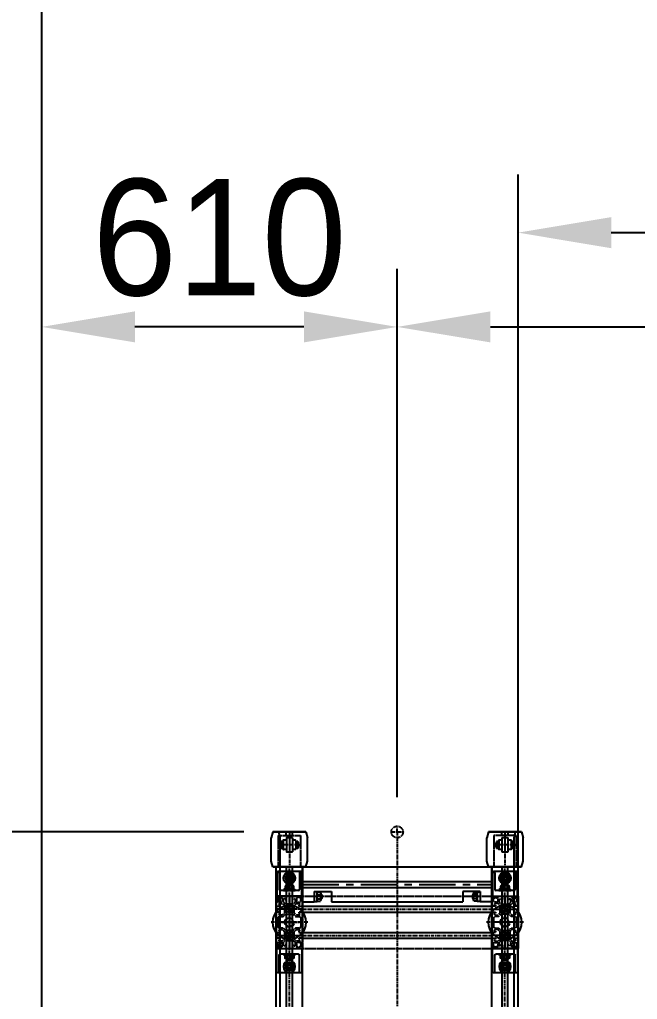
# Model space of a CAD drawing. Header units: inches. Extents: x 0 to 77285, y -118 to 40065.
# Drawn here: x 12517 to 13577, y 26145 to 27828 of the extents above; entities that cross this region are included whole.
import ezdxf

# ---------------------------------------------------------------- set-up
doc = ezdxf.new("R2010")
doc.units = ezdxf.units.IN
doc.header["$LTSCALE"] = 5
doc.header["$MEASUREMENT"] = 0
for name, pattern in [('CENTER', [2, 1.25, -0.25, 0.25, -0.25]), ('CENTERX2', [4, 2.5, -0.5, 0.5, -0.5]), ('HIDDEN', [0.375, 0.25, -0.125])]:
    doc.linetypes.add(name, pattern=pattern)
for name, color, linetype in [('11', 1, 'CENTER'), ('22', 2, 'HIDDEN'), ('44', 4, 'Continuous'), ('77', 40, 'HIDDEN'), ('A', 8, 'Continuous'), ('B', 123, 'Continuous'), ('G', 231, 'Continuous'), ('T', 3, 'Continuous')]:
    doc.layers.add(name, color=color, linetype=linetype)
doc.styles.add('SCI', font='')
doc.styles.get('SCI').set_extended_font_data('Gulim')
doc.dimstyles.new('SCH', dxfattribs={"dimtxt": 2.5, "dimasz": 2, "dimexe": 1.25, "dimexo": 0.625, "dimtad": 1, "dimdec": 8, "dimtxsty": 'SCI', "dimcen": 2.5, "dimclrd": 4, "dimclre": 4, "dimclrt": 7, "dimadec": 8, "dimazin": 2, "dimtfac": 1, "dimtdec": 8, "dimtmove": 0, "dimatfit": 3, "dimfxl": 1, "dimarcsym": 0})

# ---------------------------------------------------------------- blocks, each defined once
blk = doc.blocks.new('A$C47db6cef')
at = {"ltscale": 0.506191}
for p, q in [((0, 43), (0, 28.5)), ((16.5, 45), (2, 45)), ((3.1, 40.5), (2.3, 41.3)), ((2.3, 35.7), (3.1, 36.5)), ((3.7, 42.7), (4.5, 41.9)), ((4.5, 35.1), (3.7, 34.3)), ((8.5, 41.9), (9.3, 42.7)), ((9.3, 34.3), (8.5, 35.1)), ((10.7, 41.3), (9.9, 40.5)), ((9.9, 36.5), (10.7, 35.7)), ((12.5, 34.5), (12.5, 39)), ((16, 31), (12.5, 34.5)), ((15.5, 39), (17.5, 39)), ((16.5, 43.5), (16.5, 45)), ((28.5, 45), (16.5, 45)), ((17.5, 43.5), (16.5, 43.5)), ((17.5, 39), (17.5, 43.5)), ((27.5, 43.5), (27.5, 39)), ((28.5, 43.5), (27.5, 43.5)), ((27.5, 39), (29.5, 39)), ((28.5, 45), (28.5, 43.5)), ((36.5, 45), (28.5, 45)), ((32.5, 34.5), (29, 31)), ((32.5, 39), (32.5, 34.5)), ((35, 33), (35, 39.5)), ((37, 44.5), (36.5, 45)), ((44.7, 44.5), (37, 44.5)), ((37.5, 42), (52.5, 42)), ((45, 44.2), (44.7, 44.5)), ((45.3, 44.5), (45, 44.2)), ((53, 44.5), (45.3, 44.5)), ((53.5, 45), (53, 44.5)), ((61.5, 45), (53.5, 45)), ((55, 39.5), (55, 33)), ((57.5, 34.5), (57.5, 39)), ((61, 31), (57.5, 34.5)), ((60.5, 39), (62.5, 39)), ((61.5, 43.5), (61.5, 45)), ((73.5, 45), (61.5, 45)), ((62.5, 43.5), (61.5, 43.5)), ((62.5, 39), (62.5, 43.5)), ((72.5, 43.5), (72.5, 39)), ((73.5, 43.5), (72.5, 43.5)), ((72.5, 39), (74.5, 39)), ((73.5, 45), (73.5, 43.5)), ((88, 45), (73.5, 45)), ((77.5, 34.5), (74, 31)), ((77.5, 39), (77.5, 34.5)), ((80.1, 40.5), (79.3, 41.3)), ((79.3, 35.7), (80.1, 36.5)), ((80.7, 42.7), (81.5, 41.9)), ((81.5, 35.1), (80.7, 34.3)), ((85.5, 41.9), (86.3, 42.7)), ((86.3, 34.3), (85.5, 35.1)), ((87.7, 41.3), (86.9, 40.5)), ((86.9, 36.5), (87.7, 35.7)), ((90, 28.5), (90, 43)), ((0, 28.5), (1.5, 28.5)), ((0, 28.5), (0, 16.5)), ((1.5, 28.5), (1.5, 27.5)), ((1.5, 27.5), (6, 27.5)), ((1.5, 17.5), (1.5, 16.5)), ((6, 17.5), (1.5, 17.5)), ((6, 32.5), (10.5, 32.5)), ((6, 27.5), (6, 29.5)), ((6, 15.5), (6, 17.5)), ((10.5, 32.5), (14, 29)), ((14, 29), (14, 22.8)), ((14, 22.8), (14.3, 22.5)), ((14.3, 22.5), (14, 22.2)), ((14, 22.2), (14, 16)), ((22.2, 31), (16, 31)), ((16, 26.3), (16, 28)), ((19.5, 24.2), (16, 26.3)), ((16, 18.7), (19.5, 20.8)), ((16, 17), (16, 18.7)), ((17, 29), (18.7, 29)), ((18.7, 29), (20.8, 25.5)), ((20.8, 19.5), (18.7, 16)), ((22.5, 30.7), (22.2, 31)), ((22.8, 31), (22.5, 30.7)), ((29, 31), (22.8, 31)), ((24.2, 25.5), (26.3, 29)), ((26.3, 16), (24.2, 19.5)), ((29, 26.3), (25.5, 24.2)), ((25.5, 20.8), (29, 18.7)), ((26.3, 29), (28, 29)), ((29, 28), (29, 26.3)), ((29, 18.7), (29, 17)), ((31, 29), (35, 33)), ((31, 16), (31, 29)), ((55, 33), (59, 29)), ((59, 29), (59, 16)), ((67.2, 31), (61, 31)), ((61, 26.3), (61, 28)), ((64.5, 24.2), (61, 26.3)), ((61, 18.7), (64.5, 20.8)), ((61, 17), (61, 18.7)), ((62, 29), (63.7, 29)), ((63.7, 29), (65.8, 25.5)), ((65.8, 19.5), (63.7, 16)), ((67.5, 30.7), (67.2, 31)), ((67.8, 31), (67.5, 30.7)), ((74, 31), (67.8, 31)), ((69.2, 25.5), (71.3, 29)), ((71.3, 16), (69.2, 19.5)), ((74, 26.3), (70.5, 24.2)), ((70.5, 20.8), (74, 18.7)), ((71.3, 29), (73, 29)), ((74, 28), (74, 26.3)), ((74, 18.7), (74, 17)), ((75.7, 22.5), (76, 22.8)), ((76, 22.2), (75.7, 22.5)), ((76, 29), (79.5, 32.5)), ((76, 22.8), (76, 29)), ((76, 16), (76, 22.2)), ((79.5, 32.5), (84, 32.5)), ((84, 29.5), (84, 27.5)), ((84, 27.5), (88.5, 27.5)), ((84, 17.5), (84, 15.5)), ((88.5, 17.5), (84, 17.5)), ((88.5, 28.5), (90, 28.5)), ((88.5, 27.5), (88.5, 28.5)), ((88.5, 16.5), (88.5, 17.5)), ((90, 16.5), (90, 28.5)), ((0, 16.5), (0, 2)), ((1.5, 16.5), (0, 16.5)), ((2, 0), (16.5, 0)), ((3.1, 8.5), (2.3, 9.3)), ((2.3, 3.7), (3.1, 4.5)), ((3.7, 10.7), (4.5, 9.9)), ((4.5, 3.1), (3.7, 2.3)), ((10.5, 12.5), (6, 12.5)), ((8.5, 9.9), (9.3, 10.7)), ((9.3, 2.3), (8.5, 3.1)), ((10.7, 9.3), (9.9, 8.5)), ((9.9, 4.5), (10.7, 3.7)), ((14, 16), (10.5, 12.5)), ((12.5, 10.5), (16, 14)), ((12.5, 6), (12.5, 10.5)), ((17.5, 6), (15.5, 6)), ((16, 14), (22.2, 14)), ((16.5, 1.5), (17.5, 1.5)), ((16.5, 0), (16.5, 1.5)), ((16.5, 0), (28.5, 0)), ((18.7, 16), (17, 16)), ((17.5, 1.5), (17.5, 6)), ((22.2, 14), (22.5, 14.3)), ((22.5, 14.3), (22.8, 14)), ((22.8, 14), (29, 14)), ((28, 16), (26.3, 16)), ((27.5, 6), (27.5, 1.5)), ((29.5, 6), (27.5, 6)), ((27.5, 1.5), (28.5, 1.5)), ((28.5, 1.5), (28.5, 0)), ((28.5, 0), (35.5, 0)), ((29, 14), (32.5, 10.5)), ((35, 12), (31, 16)), ((32.5, 10.5), (32.5, 6)), ((35, 5.5), (35, 12)), ((35.5, 0), (36, 0.5)), ((36, 0.5), (44.7, 0.5)), ((52.5, 3), (37.5, 3)), ((44.7, 0.5), (45, 0.8)), ((45, 0.8), (45.3, 0.5)), ((45.3, 0.5), (54, 0.5)), ((54, 0.5), (54.5, 0)), ((59, 16), (55, 12)), ((55, 12), (55, 5.5)), ((57.5, 10.5), (61, 14)), ((57.5, 6), (57.5, 10.5)), ((62.5, 6), (60.5, 6)), ((61, 14), (67.2, 14)), ((61.5, 1.5), (62.5, 1.5)), ((61.5, 0), (61.5, 1.5)), ((63.7, 16), (62, 16)), ((62.5, 1.5), (62.5, 6)), ((67.2, 14), (67.5, 14.3)), ((67.5, 14.3), (67.8, 14)), ((67.8, 14), (74, 14)), ((73, 16), (71.3, 16)), ((72.5, 6), (72.5, 1.5)), ((74.5, 6), (72.5, 6)), ((72.5, 1.5), (73.5, 1.5)), ((73.5, 1.5), (73.5, 0)), ((74, 14), (77.5, 10.5)), ((79.5, 12.5), (76, 16)), ((77.5, 10.5), (77.5, 6)), ((80.1, 8.5), (79.3, 9.3)), ((79.3, 3.7), (80.1, 4.5)), ((84, 12.5), (79.5, 12.5)), ((80.7, 10.7), (81.5, 9.9)), ((81.5, 3.1), (80.7, 2.3)), ((85.5, 9.9), (86.3, 10.7)), ((86.3, 2.3), (85.5, 3.1)), ((87.7, 9.3), (86.9, 8.5)), ((86.9, 4.5), (87.7, 3.7)), ((90, 16.5), (88.5, 16.5)), ((90, 2), (90, 16.5))]:
    blk.add_line(p, q, dxfattribs=at)
for p, q in [((54.5, 0), (61.5, 0)), ((61.5, 0), (73.5, 0)), ((73.5, 0), (88, 0))]:
    blk.add_line(p, q)
for centre, radius, start, end in [((2, 43), 2, 90, 180), ((6.5, 38.5), 5, 123.463, 146.537), ((6.5, 38.5), 5, 213.463, 236.537), ((6.5, 38.5), 4, 149.4775, 210.5225), ((6.5, 38.5), 4, 59.4775, 120.5225), ((6.5, 38.5), 4, 239.4775, 300.5225), ((6.5, 38.5), 5, 33.463, 56.537), ((6.5, 38.5), 5, 303.463, 326.537), ((6.5, 38.5), 4, 329.4775, 30.5225), ((14, 39), 1.5, 0, 180), ((31, 39), 1.5, 0, 180), ((37.5, 39.5), 2.5, 90, 180), ((52.5, 39.5), 2.5, 0, 90), ((59, 39), 1.5, 0, 180), ((76, 39), 1.5, 0, 180), ((83.5, 38.5), 5, 123.463, 146.537), ((83.5, 38.5), 5, 213.463, 236.537), ((83.5, 38.5), 4, 149.4775, 210.5225), ((83.5, 38.5), 4, 59.4775, 120.5225), ((83.5, 38.5), 4, 239.4775, 300.5225), ((83.5, 38.5), 5, 33.463, 56.537), ((83.5, 38.5), 5, 303.463, 326.537), ((83.5, 38.5), 4, 329.4775, 30.5225), ((88, 43), 2, 0, 90), ((6, 31), 1.5, 90, 270), ((17, 28), 1, 90, 180), ((17, 17), 1, 180, 270), ((22.5, 22.5), 3.5, 150, 210), ((22.5, 22.5), 3.5, 60, 120), ((22.5, 22.5), 3.5, 240, 300), ((22.5, 22.5), 3.5, 330, 30), ((28, 28), 1, 0, 90), ((28, 17), 1, 270, 0), ((62, 28), 1, 90, 180), ((62, 17), 1, 180, 270), ((67.5, 22.5), 3.5, 150, 210), ((67.5, 22.5), 3.5, 60, 120), ((67.5, 22.5), 3.5, 240, 300), ((67.5, 22.5), 3.5, 330, 30), ((73, 28), 1, 0, 90), ((73, 17), 1, 270, 0), ((84, 31), 1.5, 270, 90), ((2, 2), 2, 180, 270), ((6.5, 6.5), 5, 123.463, 146.537), ((6.5, 6.5), 5, 213.463, 236.537), ((6.5, 6.5), 4, 149.4775, 210.5225), ((6, 14), 1.5, 90, 270), ((6.5, 6.5), 4, 59.4775, 120.5225), ((6.5, 6.5), 4, 239.4775, 300.5225), ((6.5, 6.5), 5, 33.463, 56.537), ((6.5, 6.5), 5, 303.463, 326.537), ((6.5, 6.5), 4, 329.4775, 30.5225), ((14, 6), 1.5, 180, 0), ((31, 6), 1.5, 180, 0), ((37.5, 5.5), 2.5, 180, 270), ((52.5, 5.5), 2.5, 270, 0), ((59, 6), 1.5, 180, 0), ((76, 6), 1.5, 180, 0), ((83.5, 6.5), 5, 123.463, 146.537), ((83.5, 6.5), 5, 213.463, 236.537), ((83.5, 6.5), 4, 149.4775, 210.5225), ((83.5, 6.5), 4, 59.4775, 120.5225), ((83.5, 6.5), 4, 239.4775, 300.5225), ((84, 14), 1.5, 270, 90), ((83.5, 6.5), 5, 33.463, 56.537), ((83.5, 6.5), 5, 303.463, 326.537), ((83.5, 6.5), 4, 329.4775, 30.5225), ((88, 2), 2, 270, 0)]:
    blk.add_arc(centre, radius, start, end, dxfattribs=at)
at = {"layer": '11', "ltscale": 0.506191}
for p, q in [((22.5, 45), (22.5, 0)), ((67.5, 0), (67.5, 45)), ((90, 22.5), (0, 22.5))]:
    blk.add_line(p, q, dxfattribs=at)
at = {"layer": '11'}
blk.add_line((45, 45), (45, 0), dxfattribs=at)
at = {"layer": 'A', "ltscale": 0.506191}
for p, q in [((0, 45), (0, 43)), ((2, 45), (0, 45)), ((53.5, 45), (36.5, 45)), ((90, 45), (88, 45)), ((90, 43), (90, 45)), ((0, 2), (0, 0)), ((0, 0), (2, 0)), ((35.5, 0), (54.5, 0)), ((90, 0), (90, 2))]:
    blk.add_line(p, q, dxfattribs=at)
at = {"layer": 'A'}
blk.add_line((88, 0), (90, 0), dxfattribs=at)
blk = doc.blocks.new('A$C632A6005')
for p, q in [((-21.5, 0), (-21.5, -40)), ((21.5, 0), (-21.5, 0)), ((-17.5, -40), (-17.5, -11.5)), ((-15.5, -9.5), (15.5, -9.5)), ((10.3, -9.5), (-10.2, -9.5)), ((-10.2, -9.5), (-10.2, -11)), ((-10.2, -11), (10.3, -11)), ((-10.2, -11), (-7.5, -12.3)), ((-7.5, -12.3), (-7.5, -16.9)), ((-3.8, -16.9), (-3.8, -12.3)), ((3.8, -16.9), (3.8, -12.3)), ((7.5, -12.3), (10.3, -11)), ((7.5, -16.9), (7.5, -12.3)), ((10.3, -11), (10.3, -9.5)), ((17.5, -40), (17.5, -11.5)), ((21.5, -40.1), (21.5, 0)), ((-7.5, -16.9), (-6.4, -17.5)), ((-3.8, -24.5), (-7.5, -31)), ((-7.5, -31), (-3.8, -37.5)), ((-6.4, -17.5), (6.4, -17.5)), ((-4, -18.2), (-4, -17.5)), ((-4, -18.2), (4, -18.2)), ((-3.2, -19), (-4, -18.2)), ((3.8, -24.5), (-3.8, -24.5)), ((-3.2, -19), (3.2, -19)), ((3.2, -19), (4, -18.2)), ((7.5, -31), (3.8, -24.5)), ((3.8, -37.5), (7.5, -31)), ((4, -18.2), (4, -17.5)), ((6.4, -17.5), (7.5, -16.9)), ((-19.5, -42), (19.6, -42)), ((-3.8, -37.5), (3.8, -37.5))]:
    blk.add_line(p, q)
for radius in [10.2, 6.5, 4, 3.2]:
    blk.add_circle((0, -31), radius)
for centre, radius, start, end in [((-15.5, -11.5), 2, 90, 180), ((-5.6, -9.9), 3.06, 232.1211, 307.8789), ((0, -1.7), 11.3, 250.5288, 289.4712), ((5.6, -9.9), 3.06, 232.1211, 307.8789), ((15.5, -11.5), 2, 0, 90), ((-5.6, -14.4), 3.06, 232.1211, 307.8789), ((0, -22.5), 4.1, 121.3886, 166.7272), ((0, -6.2), 11.3, 250.5288, 289.4712), ((0, -22.5), 4.1, 13.2728, 58.6114), ((5.6, -14.4), 3.06, 232.1211, 307.8789), ((-19.5, -40), 2, 180, 270), ((-19.5, -40), 2, 270, 0), ((19.5, -40), 2, 180, 270), ((19.6, -40.1), 1.9, 270, 0)]:
    blk.add_arc(centre, radius, start, end)
blk = doc.blocks.new('A$Cf526916b')
for p, q in [((-22.5, -90), (-22.5, 0)), ((-22.5, -90), (-22.5, 0)), ((347.5, 0), (22.5, 0)), ((22.5, 0), (22.5, -90)), ((347.5, 0), (347.5, -90)), ((392.5, -90), (392.5, 0)), ((347.5, -90), (22.5, -90))]:
    blk.add_line(p, q)
at = {"layer": '11'}
for p, q in [((347.5, -22.5), (22.5, -22.5)), ((-31.5, -45), (31.5, -45)), ((338.5, -45), (401.5, -45)), ((347.5, -67.5), (22.5, -67.5))]:
    blk.add_line(p, q, dxfattribs=at)
at = {"layer": '22'}
for centre in [(0, -45), (370, -45)]:
    blk.add_circle(centre, 6.92, dxfattribs=at)
at = {"layer": '44'}
for centre in [(0, -45), (370, -45)]:
    blk.add_circle(centre, 29, dxfattribs=at)
at = {"layer": 'A'}
for p, q in [((347.5, -17.5), (22.5, -17.5)), ((347.5, -27.5), (22.5, -27.5)), ((347.5, -62.5), (22.5, -62.5)), ((347.5, -72.5), (22.5, -72.5))]:
    blk.add_line(p, q, dxfattribs=at)
at = {"layer": 'T'}
for centre in [(0, -45), (370, -45)]:
    blk.add_arc(centre, 8, 195, 105, dxfattribs=at)
at = {"rotation": 90}
blk.add_blockref('A$C47db6cef', (22.5, -90), dxfattribs=at)
at = {"xscale": -1, "rotation": 270}
blk.add_blockref('A$C47db6cef', (347.5, -90), dxfattribs=at)
at = {"layer": '44', "xscale": -1, "rotation": 180}
for p in [(0, 0), (370, 0)]:
    blk.add_blockref('A$C632A6005', p, dxfattribs=at)
at = {"layer": '44'}
for p in [(0, -90), (370, -90)]:
    blk.add_blockref('A$C632A6005', p, dxfattribs=at)
blk = doc.blocks.new('A$Ccec5035d')
for p, q in [((0, 0), (0, -60)), ((325, 0), (0, 0)), ((325, 0), (325, -60)), ((20, -42), (20, -60)), ((20, -42), (50, -42)), ((20, -42), (20, -60)), ((20, -42.5), (20, -59.5)), ((25, -42.5), (20, -42.5)), ((25, -42.5), (20, -42.5)), ((25, -59.5), (25, -42.5)), ((25, -59.5), (25, -42.5)), ((25, -56.6), (25, -45.4)), ((25, -56.6), (25, -45.4)), ((30.9, -43.5), (25.6, -43.5)), ((30.9, -43.5), (25.6, -43.5)), ((25.6, -47.2), (30.9, -47.2)), ((25.6, -47.2), (30.9, -47.2)), ((31.5, -56.6), (31.5, -45.4)), ((31.5, -56.6), (31.5, -45.4)), ((31.5, -47), (32.7, -47)), ((31.5, -47), (32.7, -47)), ((31.5, -47.7), (33.4, -47.7)), ((31.5, -47.7), (33.4, -47.7)), ((32.7, -47), (32.7, -55)), ((32.7, -47), (33.4, -47.7)), ((32.7, -47), (32.7, -55)), ((32.7, -47), (33.4, -47.7)), ((33.4, -47.7), (33.4, -54.3)), ((33.4, -47.7), (33.4, -54.3)), ((50, -42), (50, -60)), ((275, -42), (275, -60)), ((305, -42), (275, -42)), ((292.3, -47), (291.6, -47.7)), ((292.3, -47), (291.6, -47.7)), ((291.6, -47.7), (291.6, -54.3)), ((293.5, -47.7), (291.6, -47.7)), ((291.6, -47.7), (291.6, -54.3)), ((293.5, -47.7), (291.6, -47.7)), ((292.3, -47), (292.3, -55)), ((293.5, -47), (292.3, -47)), ((292.3, -47), (292.3, -55)), ((293.5, -47), (292.3, -47)), ((293.5, -56.6), (293.5, -45.4)), ((293.5, -56.6), (293.5, -45.4)), ((294.1, -43.5), (299.4, -43.5)), ((294.1, -43.5), (299.4, -43.5)), ((299.4, -47.2), (294.1, -47.2)), ((299.4, -47.2), (294.1, -47.2)), ((300, -59.5), (300, -42.5)), ((300, -42.5), (305, -42.5)), ((300, -59.5), (300, -42.5)), ((300, -42.5), (305, -42.5)), ((300, -56.6), (300, -45.4)), ((300, -56.6), (300, -45.4)), ((305, -42), (305, -60)), ((305, -42), (305, -60)), ((305, -42.5), (305, -59.5)), ((0, -60), (20, -60)), ((20, -59.5), (25, -59.5)), ((20, -59.5), (25, -59.5)), ((25.6, -54.8), (30.9, -54.8)), ((25.6, -54.8), (30.9, -54.8)), ((25.6, -58.5), (30.9, -58.5)), ((25.6, -58.5), (30.9, -58.5)), ((31.5, -54.3), (33.4, -54.3)), ((31.5, -54.3), (33.4, -54.3)), ((32.7, -55), (31.5, -55)), ((32.7, -55), (31.5, -55)), ((33.4, -54.3), (32.7, -55)), ((33.4, -54.3), (32.7, -55)), ((275, -60), (50, -60)), ((291.6, -54.3), (292.3, -55)), ((293.5, -54.3), (291.6, -54.3)), ((291.6, -54.3), (292.3, -55)), ((293.5, -54.3), (291.6, -54.3)), ((292.3, -55), (293.5, -55)), ((292.3, -55), (293.5, -55)), ((299.4, -54.8), (294.1, -54.8)), ((299.4, -54.8), (294.1, -54.8)), ((299.4, -58.5), (294.1, -58.5)), ((299.4, -58.5), (294.1, -58.5)), ((305, -59.5), (300, -59.5)), ((305, -59.5), (300, -59.5)), ((325, -60), (305, -60))]:
    blk.add_line(p, q)
at = {"color": 252}
for p, q in [((325, -25), (0, -25)), ((325, -35), (0, -35))]:
    blk.add_line(p, q, dxfattribs=at)
for centre, radius, start, end in [((28.3, -45.4), 3.32, 145.6158, 214.3842), ((28.3, -45.4), 3.32, 145.6158, 214.3842), ((37.4, -51), 12.4, 162.412, 197.588), ((37.4, -51), 12.4, 162.412, 197.588), ((28.2, -45.4), 3.32, 325.6158, 34.3842), ((28.2, -45.4), 3.32, 325.6158, 34.3842), ((19.1, -51), 12.4, 342.412, 17.588), ((19.1, -51), 12.4, 342.412, 17.588), ((296.8, -45.4), 3.32, 145.6158, 214.3842), ((296.8, -45.4), 3.32, 145.6158, 214.3842), ((305.9, -51), 12.4, 162.412, 197.588), ((305.9, -51), 12.4, 162.412, 197.588), ((296.7, -45.4), 3.32, 325.6158, 34.3842), ((296.7, -45.4), 3.32, 325.6158, 34.3842), ((287.6, -51), 12.4, 342.412, 17.588), ((287.6, -51), 12.4, 342.412, 17.588), ((28.3, -56.6), 3.32, 145.6158, 214.3842), ((28.3, -56.6), 3.32, 145.6158, 214.3842), ((28.2, -56.6), 3.32, 325.6158, 34.3842), ((28.2, -56.6), 3.32, 325.6158, 34.3842), ((296.8, -56.6), 3.32, 145.6158, 214.3842), ((296.8, -56.6), 3.32, 145.6158, 214.3842), ((296.7, -56.6), 3.32, 325.6158, 34.3842), ((296.7, -56.6), 3.32, 325.6158, 34.3842)]:
    blk.add_arc(centre, radius, start, end)
at = {"layer": '11', "linetype": 'CENTERX2', "ltscale": 5}
blk.add_line((325, -30), (0, -30), dxfattribs=at)
blk = doc.blocks.new('A$C024ea68c')
for p, q in [((-1.985, 17), (1.985, 17)), ((-1.985, 17), (-1.985, 15.35)), ((1.985, 17), (1.985, 15.35)), ((-12.3, 4.65), (-12.3, -4.65)), ((-11.8, 5.15), (11.8, 5.15)), ((-7.94, 10.35), (-7.94, 5.15)), ((-7.44, 10.85), (7.44, 10.85)), ((-6, 14.35), (6, 14.35)), ((-6, 14.35), (-6, 10.85)), ((-6, 12.85), (6, 12.85)), ((-4.5, 15.35), (4.5, 15.35)), ((-4.5, 15.35), (-4.5, 14.35)), ((4.5, 15.35), (4.5, 14.35)), ((6, 14.35), (6, 10.85)), ((7.94, 10.35), (7.94, 5.15)), ((12.3, 4.65), (12.3, -4.65)), ((-11.8, -5.15), (11.8, -5.15)), ((-7.94, -5.15), (-7.94, -10.35)), ((-7.44, -10.85), (7.44, -10.85)), ((-6, -10.85), (-6, -14.35)), ((-6, -12.85), (6, -12.85)), ((-6, -14.35), (6, -14.35)), ((-4.5, -15.35), (-4.5, -14.35)), ((-4.5, -15.35), (4.5, -15.35)), ((-1.985, -17), (-1.985, -15.35)), ((1.985, -17), (1.985, -15.35)), ((4.5, -15.35), (4.5, -14.35)), ((6, -10.85), (6, -14.35)), ((7.94, -5.15), (7.94, -10.35)), ((-1.985, -17), (1.985, -17))]:
    blk.add_line(p, q)
for centre, start, end in [((-11.8, 4.65), 90, 180), ((-7.44, 10.35), 90, 180), ((7.44, 10.35), 0, 90), ((11.8, 4.65), 0, 90), ((-11.8, -4.65), 180, 270), ((-7.44, -10.35), 180, 270), ((7.44, -10.35), 270, 0), ((11.8, -4.65), 270, 0)]:
    blk.add_arc(centre, 0.5, start, end)
at = {"layer": '11'}
for p, q in [((0, 17.35), (0, -17.35)), ((-13.3, 0), (13.3, 0))]:
    blk.add_line(p, q, dxfattribs=at)
blk = doc.blocks.new('A$C1bf38370')
for p, q in [((-28.3, -0.1), (-31, -10.1)), ((-28.3, -0.1), (-31, -10.1)), ((-31, -10.1), (-31, -50.1)), ((-31, -10.1), (-31, -50.1)), ((-28.3, -0.1), (28.3, -0.1)), ((-6.5, -0.1), (-28.3, -0.1)), ((19, -0.1), (-19, -0.1)), ((28.3, -0.1), (6.5, -0.1)), ((28.3, -0.1), (31, -10.1)), ((28.3, -0.1), (31, -10.1)), ((31, -10.1), (31, -50.1)), ((31, -10.1), (31, -50.1)), ((341.7, -0.1), (339, -10.1)), ((341.7, -0.1), (339, -10.1)), ((339, -10.1), (339, -50.1)), ((339, -10.1), (339, -50.1)), ((398.3, -0.1), (341.7, -0.1)), ((341.7, -0.1), (363.5, -0.1)), ((351, -0.1), (389, -0.1)), ((376.5, -0.1), (398.3, -0.1)), ((398.3, -0.1), (401, -10.1)), ((398.3, -0.1), (401, -10.1)), ((401, -10.1), (401, -50.1)), ((401, -10.1), (401, -50.1)), ((-28.3, -60.1), (-31, -50.1)), ((-28.3, -60.1), (-31, -50.1)), ((28.3, -60.1), (31, -50.1)), ((28.3, -60.1), (31, -50.1)), ((341.7, -60.1), (339, -50.1)), ((341.7, -60.1), (339, -50.1)), ((398.3, -60.1), (401, -50.1)), ((398.3, -60.1), (401, -50.1)), ((-28.3, -60.1), (28.3, -60.1)), ((28.3, -60.1), (-28.3, -60.1)), ((398.3, -60.1), (341.7, -60.1)), ((341.7, -60.1), (398.3, -60.1))]:
    blk.add_line(p, q)
at = {"layer": '11'}
for p, q in [((0, -62.1), (0, -0.1)), ((185, -60.1), (185, -0.1)), ((370, -62.1), (370, -0.1)), ((195, -60.1), (175, -60.1)), ((185, -60.1), (185, -70.1))]:
    blk.add_line(p, q, dxfattribs=at)
blk.add_circle((185, -60.1), 10, dxfattribs=at)
at = {"layer": '22'}
for p, q in [((-19, -54.1), (-19, -0.1)), ((19, -54.1), (19, -0.1)), ((351, -54.1), (351, -0.1)), ((389, -54.1), (389, -0.1)), ((-19, -54.1), (19, -54.1)), ((-5.5, -54.1), (-5.5, -60.1)), ((5.5, -54.1), (5.5, -60.1)), ((389, -54.1), (351, -54.1)), ((364.5, -54.1), (364.5, -60.1)), ((375.5, -54.1), (375.5, -60.1))]:
    blk.add_line(p, q, dxfattribs=at)
at = {"layer": 'G'}
for p, q in [((-16, -0.1), (-16, -50.1)), ((386, -0.1), (386, -50.1)), ((-16, -50.1), (-18, -60.1)), ((386, -50.1), (388, -60.1))]:
    blk.add_line(p, q, dxfattribs=at)
at = {"layer": 'B', "rotation": 90}
for p in [(0, -38), (370, -38)]:
    blk.add_blockref('A$C024ea68c', p, dxfattribs=at)
blk = doc.blocks.new('A$C43597747')
for p, q in [((-180, 207.5), (-2509.9, 207.5)), ((-180, 162.5), (-2509.9, 162.5)), ((-180, -162.5), (-2509.9, -162.5)), ((-180, -207.5), (-2509.9, -207.5))]:
    blk.add_line(p, q)
at = {"layer": '11'}
for p, q in [((-180, 185), (-2509.9, 185)), ((-2509.9, 0), (-180, 0)), ((-180, -185), (-2509.9, -185))]:
    blk.add_line(p, q, dxfattribs=at)
at = {"layer": 'B'}
for p, q in [((-180, 190.1), (-2509.9, 190.1)), ((-180, 179.9), (-2509.9, 179.9)), ((-180, -179.9), (-2509.9, -179.9)), ((-180, -190.1), (-2509.9, -190.1))]:
    blk.add_line(p, q, dxfattribs=at)
at = {"layer": 'G'}
for p, q in [((-180, 201), (-2509.9, 201)), ((-180, -201), (-2509.9, -201))]:
    blk.add_line(p, q, dxfattribs=at)
at = {"rotation": 270}
blk.add_blockref('A$C1bf38370', (-2509.9, 185), dxfattribs=at)
at = {"xscale": -1, "rotation": 90}
blk.add_blockref('A$Ccec5035d', (-2509.9, 162.5), dxfattribs=at)
at = {"layer": '77', "xscale": -1, "rotation": 90}
blk.add_blockref('A$Cf526916b', (-2459.9, 185), dxfattribs=at)
blk = doc.blocks.new('*D363')
at = {"color": 4, "lineweight": -2, "transparency": 16777216}
for p, q in [((12554.6, 23925.6), (12554.6, 27400.6)), ((13164.6, 26493.1), (13164.6, 27400.6)), ((13004.6, 27300.6), (12714.6, 27300.6))]:
    blk.add_line(p, q, dxfattribs=at)
at = {"color": 4, "transparency": 16777216}
for points in [[(12714.6, 27327.3), (12714.6, 27274), (12554.6, 27300.6)], [(13004.6, 27327.3), (13004.6, 27274), (13164.6, 27300.6)]]:
    blk.add_solid(points, dxfattribs=at)
at = {"layer": 'Defpoints', "color": 0, "transparency": 16777216}
for p in [(12554.6, 27300.6), (13164.6, 26443.1), (12554.6, 23875.6)]:
    blk.add_point(p, dxfattribs=at)
at = {"color": 7, "transparency": 16777216, "insert": (12859.6, 27453.4), "char_height": 200, "attachment_point": 5, "style": 'SCI'}
blk.add_mtext('610', dxfattribs=at)
blk = doc.blocks.new('*D364')
at = {"color": 4, "lineweight": -2, "transparency": 16777216}
for p, q in [((13164.6, 26493.1), (13164.6, 27400.6)), ((17399.6, 26493.1), (17399.6, 27400.6)), ((13324.6, 27300.6), (17239.6, 27300.6))]:
    blk.add_line(p, q, dxfattribs=at)
at = {"color": 4, "transparency": 16777216}
for points in [[(13324.6, 27327.3), (13324.6, 27274), (13164.6, 27300.6)], [(17239.6, 27327.3), (17239.6, 27274), (17399.6, 27300.6)]]:
    blk.add_solid(points, dxfattribs=at)
at = {"layer": 'Defpoints', "color": 0, "transparency": 16777216}
for p in [(17399.6, 27300.6), (13164.6, 26443.1), (17399.6, 26443.1)]:
    blk.add_point(p, dxfattribs=at)
at = {"color": 7, "transparency": 16777216, "insert": (15282.1, 27453.3), "char_height": 200, "attachment_point": 5, "style": 'SCI'}
blk.add_mtext('4235', dxfattribs=at)
blk = doc.blocks.new('*D366')
at = {"color": 4, "lineweight": -2, "transparency": 16777216}
for p, q in [((12554.6, 23925.6), (12554.6, 28076.1)), ((17979.6, 23925.1), (17979.6, 28076.1)), ((12714.6, 27976.1), (17819.6, 27976.1))]:
    blk.add_line(p, q, dxfattribs=at)
at = {"color": 4, "transparency": 16777216}
for points in [[(12714.6, 28002.8), (12714.6, 27949.5), (12554.6, 27976.1)], [(17819.6, 28002.8), (17819.6, 27949.5), (17979.6, 27976.1)]]:
    blk.add_solid(points, dxfattribs=at)
at = {"layer": 'Defpoints', "color": 0, "transparency": 16777216}
for p in [(17979.6, 27976.1), (12554.6, 23875.6), (17979.6, 23875.1)]:
    blk.add_point(p, dxfattribs=at)
at = {"color": 7, "transparency": 16777216, "insert": (15267.1, 28128.8), "char_height": 200, "attachment_point": 5, "style": 'SCI'}
blk.add_mtext('5425', dxfattribs=at)
blk = doc.blocks.new('*D367')
at = {"color": 4, "lineweight": -2, "transparency": 16777216}
for p, q in [((12554.6, 23925.6), (12554.6, 29140.7)), ((21064.6, 23433.1), (21064.6, 29140.7)), ((12714.6, 29040.7), (20904.6, 29040.7))]:
    blk.add_line(p, q, dxfattribs=at)
at = {"color": 4, "transparency": 16777216}
for points in [[(12714.6, 29067.3), (12714.6, 29014), (12554.6, 29040.7)], [(20904.6, 29067.3), (20904.6, 29014), (21064.6, 29040.7)]]:
    blk.add_solid(points, dxfattribs=at)
at = {"layer": 'Defpoints', "color": 0, "transparency": 16777216}
for p in [(21064.6, 29040.7), (12554.6, 23875.6), (21064.6, 23383.1)]:
    blk.add_point(p, dxfattribs=at)
at = {"color": 7, "transparency": 16777216, "insert": (16809.6, 29193.5), "char_height": 200, "attachment_point": 5, "style": 'SCI'}
blk.add_mtext('8510', dxfattribs=at)
blk = doc.blocks.new('*D374')
at = {"color": 4, "lineweight": -2, "transparency": 16777216}
for p, q in [((12554.6, 23925.6), (12554.6, 30215.9)), ((37924.6, 23433.1), (37924.6, 30215.9)), ((12714.6, 30115.9), (37764.6, 30115.9))]:
    blk.add_line(p, q, dxfattribs=at)
at = {"color": 4, "transparency": 16777216}
for points in [[(12714.6, 30142.5), (12714.6, 30089.2), (12554.6, 30115.9)], [(37764.6, 30142.5), (37764.6, 30089.2), (37924.6, 30115.9)]]:
    blk.add_solid(points, dxfattribs=at)
at = {"layer": 'Defpoints', "color": 0, "transparency": 16777216}
for p in [(37924.6, 30115.9), (12554.6, 23875.6), (37924.6, 23383.1)]:
    blk.add_point(p, dxfattribs=at)
at = {"color": 7, "transparency": 16777216, "insert": (25239.6, 30268.5), "char_height": 200, "attachment_point": 5, "style": 'SCI'}
blk.add_mtext('25370', dxfattribs=at)
blk = doc.blocks.new('*D381')
at = {"color": 4, "lineweight": -2, "transparency": 16777216}
for p, q in [((12901.3, 26433.1), (10205.4, 26433.1)), ((10305.4, 24033.1), (10305.4, 26273.1)), ((12894.6, 23873.1), (10205.4, 23873.1))]:
    blk.add_line(p, q, dxfattribs=at)
at = {"color": 4, "transparency": 16777216}
for points in [[(10278.7, 26273.1), (10332, 26273.1), (10305.4, 26433.1)], [(10278.7, 24033.1), (10332, 24033.1), (10305.4, 23873.1)]]:
    blk.add_solid(points, dxfattribs=at)
at = {"layer": 'Defpoints', "color": 0, "transparency": 16777216}
for p in [(10305.4, 26433.1), (12951.3, 26433.1), (12944.6, 23873.1)]:
    blk.add_point(p, dxfattribs=at)
at = {"color": 7, "transparency": 16777216, "insert": (10152.8, 25153.1), "char_height": 200, "attachment_point": 5, "rotation": 90, "style": 'SCI'}
blk.add_mtext('2560', dxfattribs=at)
blk = doc.blocks.new('*D419')
at = {"color": 4, "lineweight": -2, "transparency": 16777216}
for p, q in [((12901.3, 26433.1), (8765.3, 26433.1)), ((8865.3, 26273.1), (8865.3, 15530.6)), ((12910.6, 15370.6), (8765.3, 15370.6))]:
    blk.add_line(p, q, dxfattribs=at)
at = {"color": 4, "transparency": 16777216}
for points in [[(8838.6, 26273.1), (8891.9, 26273.1), (8865.3, 26433.1)], [(8838.6, 15530.6), (8891.9, 15530.6), (8865.3, 15370.6)]]:
    blk.add_solid(points, dxfattribs=at)
at = {"layer": 'Defpoints', "color": 0, "transparency": 16777216}
for p in [(12951.3, 26433.1), (8865.3, 15370.6), (12960.6, 15370.6)]:
    blk.add_point(p, dxfattribs=at)
at = {"color": 7, "transparency": 16777216, "insert": (8700.2, 20901.8), "char_height": 200, "attachment_point": 5, "rotation": 90, "style": 'SCI'}
blk.add_mtext('11062,5', dxfattribs=at)
blk = doc.blocks.new('*D534')
at = {"color": 4, "lineweight": -2, "transparency": 16777216}
for p, q in [((12043.1, 26156.6), (12043.1, 26316.6)), ((12969.6, 25996.6), (11943.1, 25996.6)), ((12043.1, 25996.6), (12043.1, 25694.6)), ((12969.6, 25694.6), (11943.1, 25694.6)), ((12043.1, 25534.6), (12043.1, 24837))]:
    blk.add_line(p, q, dxfattribs=at)
at = {"color": 4, "transparency": 16777216}
for points in [[(12016.5, 26156.6), (12069.8, 26156.6), (12043.1, 25996.6)], [(12016.5, 25534.6), (12069.8, 25534.6), (12043.1, 25694.6)]]:
    blk.add_solid(points, dxfattribs=at)
at = {"layer": 'Defpoints', "color": 0, "transparency": 16777216}
for p in [(13019.6, 25996.6, 0), (12043.1, 25694.6), (13019.6, 25694.6, 0)]:
    blk.add_point(p, dxfattribs=at)
at = {"color": 7, "transparency": 16777216, "insert": (11890.6, 25105.8), "char_height": 200, "attachment_point": 5, "rotation": 90, "style": 'SCI'}
blk.add_mtext('302', dxfattribs=at)
blk = doc.blocks.new('*D584')
at = {"color": 4, "lineweight": -2, "transparency": 16777216}
for p, q in [((13372.1, 26261.3), (13372.1, 27562.5)), ((13827.6, 26261.3), (13827.6, 27562.5)), ((13532.1, 27462.5), (13667.6, 27462.5)), ((13827.6, 27462.5), (14778.2, 27462.5))]:
    blk.add_line(p, q, dxfattribs=at)
at = {"color": 4, "transparency": 16777216}
for points in [[(13532.1, 27489.2), (13532.1, 27435.8), (13372.1, 27462.5)], [(13667.6, 27489.2), (13667.6, 27435.8), (13827.6, 27462.5)]]:
    blk.add_solid(points, dxfattribs=at)
at = {"layer": 'Defpoints', "color": 0, "transparency": 16777216}
for p in [(13827.6, 27462.5), (13372.1, 26211.3), (13827.6, 26211.3, 53.7)]:
    blk.add_point(p, dxfattribs=at)
at = {"color": 7, "transparency": 16777216, "insert": (14382.9, 27627.6), "char_height": 200, "attachment_point": 5, "style": 'SCI'}
blk.add_mtext('455,5', dxfattribs=at)

msp = doc.modelspace()

# ---------------------------------------------------------------- block references
at = {"rotation": 270}
msp.add_blockref('A$C43597747', (13164.6497809, 23863.0504763), dxfattribs=at)

# ---------------------------------------------------------------- dimensions: what is measured, and where the dimension line sits
for base, p1, p2, picture, middle in [((37924.649780898, 30115.8761734788), (12554.649780898, 23875.5504762968), (37924.649780898, 23383.0504762948), '*D374', (25239.649780898, 30268.5392893244)), ((21064.649780898, 29040.6754827387), (12554.649780898, 23875.5504762968), (21064.649780898, 23383.0504762948), '*D367', (16809.649780898, 29193.4717543765)), ((17979.649780898, 27976.1433020648), (12554.649780898, 23875.5504762968), (17979.649780898, 23875.0504762948), '*D366', (15267.149780898, 28128.8064179103)), ((13827.6497808972, 27462.5069525056), (13372.149780898, 26211.2785114895), (13827.6497808972, 26211.2785114895, 53.6952909386), '*D584', (14382.9227502714, 27627.5535570329)), ((12554.649780898, 27300.6429068455), (13164.649780898, 26443.0504762968), (12554.649780898, 23875.5504762968), '*D363', (12859.649780898, 27453.4391784833)), ((17399.649780898, 27300.6429068455), (13164.649780898, 26443.0504762968), (17399.649780898, 26443.0504762968), '*D364', (15282.149780898, 27453.306022691))]:
    dim = msp.add_linear_dim(base=base, p1=p1, p2=p2, dimstyle='SCH', override={"dimscale": 80})
    dim.commit()
    dim.dimension.update_dxf_attribs({"geometry": picture, "text_midpoint": middle})
for base, p1, p2, picture, middle in [((8865.2812807637, 15370.550476295), (12951.3292728223, 26433.0504762968), (12960.649780898, 15370.550476295), '*D419', (8700.2346762364, 20901.8004762959)), ((10305.3608523181, 26433.0504762969), (12944.649780898, 23873.0504762968), (12951.3292728223, 26433.0504762968), '*D381', (10152.8308922648, 25153.0504762968)), ((12043.1217999865, 25694.5504762969), (13019.649780898, 25996.5504762968, -0.0000000034), (13019.649780898, 25694.5504762968, -0.0000000034), '*D534', (11890.5918399332, 25105.7755095858))]:
    dim = msp.add_linear_dim(base=base, p1=p1, p2=p2, angle=90, dimstyle='SCH', override={"dimscale": 80})
    dim.commit()
    dim.dimension.update_dxf_attribs({"geometry": picture, "text_midpoint": middle})

doc.saveas('drawing.dxf')
